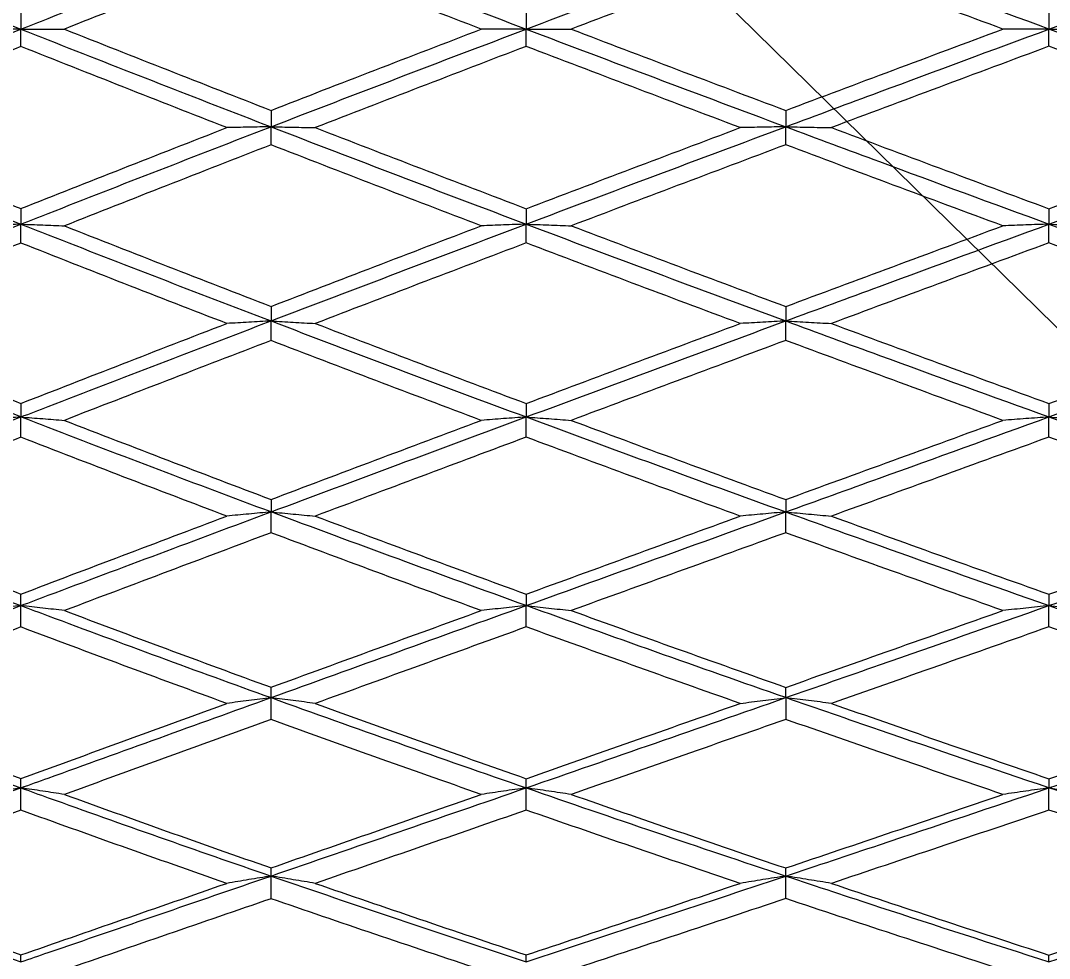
# Model space of a CAD drawing. Extents: x 6453 to 7582, y 0 to 827.
# Drawn here: x 6616.67 to 6626.24, y 208.62 to 217.34 of the extents above; entities that cross this region are included whole.
import ezdxf

# ---------------------------------------------------------------- set-up
doc = ezdxf.new("R2010")
doc.units = 0
doc.header["$LTSCALE"] = 30
doc.header["$MEASUREMENT"] = 0
doc.header["$PDMODE"] = 3
doc.header["$PDSIZE"] = -10
doc.layers.get('0').update_dxf_attribs({"linetype": 'CONTINUOUS'})
doc.layers.get('DEFPOINTS').update_dxf_attribs({"linetype": 'CONTINUOUS'})
doc.layers.add('1', color=7, linetype='CONTINUOUS')
doc.styles.add('Daelim Dimension', font='')
doc.styles.get('Daelim Dimension').set_extended_font_data('나눔고딕')
doc.dimstyles.new('DEFAULT', dxfattribs={"dimscale": 2, "dimtxt": 2, "dimasz": 2, "dimexe": 0, "dimexo": 2, "dimgap": 1, "dimtad": 1, "dimdec": 1, "dimzin": 9, "dimdsep": 46, "dimtxsty": 'Daelim Dimension', "dimcen": 0.5, "dimclrd": 252, "dimclre": 252, "dimclrt": 3, "dimadec": 1, "dimazin": 0, "dimtfac": 1, "dimtdec": 1, "dimtix": 1, "dimtmove": 0, "dimatfit": 3, "dimfxl": 1, "dimtolj": 1, "dimtzin": 1, "dimlwd": 9, "dimlwe": 9, "dimarcsym": 0})

# ---------------------------------------------------------------- blocks, each defined once
blk = doc.blocks.new('*D49')
at = {"color": 5, "lineweight": 9, "ltscale": 0.5, "transparency": 16777216}
for p, q in [((6677.3328, 220.0669), (6628.5483, 268.0055)), ((6604.9219, 241.1087), (6627.1712, 263.7506)), ((6649.4763, 191.7188), (6600.6918, 239.6574))]:
    blk.add_line(p, q, dxfattribs=at)
at = {"color": 5, "ltscale": 0.5, "transparency": 16777216}
for points in [[(6626.6957, 264.2179), (6627.6467, 263.2834), (6629.9748, 266.6037)], [(6604.4464, 241.5759), (6605.3974, 240.6414), (6602.1183, 238.2556)]]:
    blk.add_solid(points, dxfattribs=at)
at = {"layer": 'DEFPOINTS', "color": 0, "ltscale": 0.5, "transparency": 16777216}
for p in [(6629.9748, 266.6037), (6680.1858, 217.2633), (6652.3293, 188.9152)]:
    blk.add_point(p, dxfattribs=at)
at = {"color": 7, "ltscale": 0.5, "transparency": 16777216, "insert": (6610.7629, 257.6217), "char_height": 10, "attachment_point": 5, "rotation": 45.50109, "style": 'Daelim Dimension'}
blk.add_mtext('\\A1;40', dxfattribs=at)

msp = doc.modelspace()

# ---------------------------------------------------------------- linework, layer by layer
at = {"layer": '1', "color": 7, "linetype": 'Continuous', "lineweight": 18}
for points in [[(6614.4026, 218.1713), (6615.1503, 217.8689), (6615.9079, 217.5661), (6616.6745, 217.2633)], [(6619.0002, 218.1713), (6619.7836, 217.8689), (6620.5749, 217.5661), (6621.373, 217.2633)], [(6621.373, 217.2633), (6622.1711, 217.5661), (6622.976, 217.8689), (6623.7865, 218.1713)], [(6626.2342, 217.2633), (6627.055, 217.5661), (6627.8804, 217.8689), (6628.7093, 218.1713)], [(6619.0002, 218.0189), (6618.6719, 217.891), (6618.0235, 217.6371), (6617.3911, 217.3872), (6617.0789, 217.2633)], [(6620.9553, 217.2633), (6620.621, 217.3915), (6619.9608, 217.6458), (6619.3176, 217.8953), (6619.0002, 218.0189)], [(6623.7865, 218.0196), (6623.4479, 217.8921), (6622.7768, 217.6385), (6622.118, 217.3878), (6621.7917, 217.2633)], [(6625.806, 217.2633), (6625.4623, 217.3914), (6624.7821, 217.6456), (6624.116, 217.8956), (6623.7865, 218.0196)], [(6616.6745, 217.4242), (6616.6745, 217.3973), (6616.6745, 217.3437), (6616.6745, 217.2901), (6616.6745, 217.2633)], [(6621.373, 217.4233), (6621.373, 217.3966), (6621.373, 217.3433), (6621.373, 217.2899), (6621.373, 217.2633)], [(6626.2342, 217.4227), (6626.2342, 217.3961), (6626.2342, 217.343), (6626.2342, 217.2898), (6626.2342, 217.2633)], [(6614.4026, 216.3553), (6615.1503, 216.6577), (6615.9079, 216.9605), (6616.6745, 217.2633)], [(6616.6745, 217.2633), (6616.6069, 217.2633), (6616.472, 217.2633), (6616.3381, 217.2633), (6616.2713, 217.2633)], [(6616.6745, 217.1024), (6616.6745, 217.1292), (6616.6745, 217.1829), (6616.6745, 217.2365), (6616.6745, 217.2633)], [(6616.6745, 217.2633), (6616.7423, 217.2633), (6616.8775, 217.2633), (6617.0119, 217.2633), (6617.0789, 217.2633)], [(6617.0789, 217.2633), (6617.3997, 217.1359), (6618.0408, 216.8826), (6618.6806, 216.6322), (6619.0002, 216.5076)], [(6619.0002, 216.5076), (6619.3184, 216.6315), (6619.9624, 216.8814), (6620.6218, 217.1353), (6620.9553, 217.2633)], [(6619.0002, 216.3553), (6619.7836, 216.6577), (6620.5749, 216.9605), (6621.373, 217.2633)], [(6621.373, 217.2633), (6621.3029, 217.2633), (6621.1632, 217.2633), (6621.0244, 217.2633), (6620.9553, 217.2633)], [(6621.373, 217.1032), (6621.373, 217.1299), (6621.373, 217.1833), (6621.373, 217.2366), (6621.373, 217.2633)], [(6621.373, 217.2633), (6621.4432, 217.2633), (6621.5831, 217.2633), (6621.7223, 217.2633), (6621.7917, 217.2633)], [(6621.373, 217.2633), (6622.1711, 216.9605), (6622.976, 216.6577), (6623.7865, 216.3553)], [(6621.7917, 217.2633), (6622.1164, 217.1393), (6622.7737, 216.8892), (6623.4464, 216.635), (6623.7865, 216.5069)], [(6623.7865, 216.5069), (6624.1151, 216.6306), (6624.7803, 216.8803), (6625.4614, 217.1348), (6625.806, 217.2633)], [(6626.2342, 217.2633), (6626.1624, 217.2633), (6626.0192, 217.2633), (6625.8769, 217.2633), (6625.806, 217.2633)], [(6626.2342, 217.1038), (6626.2342, 217.1304), (6626.2342, 217.1836), (6626.2342, 217.2367), (6626.2342, 217.2633)], [(6626.2342, 217.2633), (6626.3061, 217.2633), (6626.4495, 217.2633), (6626.5921, 217.2633), (6626.6631, 217.2633)], [(6628.7093, 216.3553), (6627.8804, 216.6577), (6627.055, 216.9605), (6626.2342, 217.2633)], [(6616.6745, 217.1024), (6616.3544, 216.9748), (6615.7215, 216.7213), (6615.1037, 216.4714), (6614.7985, 216.3474)], [(6618.5892, 216.3474), (6618.2709, 216.4717), (6617.6334, 216.7219), (6616.9944, 216.9751), (6616.6745, 217.1024)], [(6621.373, 217.1032), (6621.0387, 216.9753), (6620.3777, 216.7213), (6619.7315, 216.4713), (6619.4122, 216.3474)], [(6623.3631, 216.3474), (6623.0236, 216.4754), (6622.3524, 216.7295), (6621.6968, 216.9794), (6621.373, 217.1032)], [(6626.2342, 217.1038), (6625.8885, 216.9752), (6625.2056, 216.7204), (6624.5395, 216.4709), (6624.2108, 216.3474)], [(6628.2772, 216.3474), (6627.9309, 216.475), (6627.244, 216.7288), (6626.5688, 216.9793), (6626.2342, 217.1038)], [(6619.0002, 216.5076), (6619.0002, 216.4822), (6619.0002, 216.4314), (6619.0002, 216.3806), (6619.0002, 216.3553)], [(6623.7865, 216.5069), (6623.7865, 216.4816), (6623.7865, 216.431), (6623.7865, 216.3805), (6623.7865, 216.3553)], [(6614.4026, 216.3553), (6615.1503, 216.0529), (6615.9079, 215.7509), (6616.6745, 215.4497)], [(6614.7985, 216.3474), (6615.1119, 216.2201), (6615.738, 215.9672), (6616.3626, 215.7179), (6616.6745, 215.5941)], [(6616.6745, 215.5941), (6616.9853, 215.7173), (6617.6151, 215.966), (6618.2617, 216.2195), (6618.5892, 216.3474)], [(6619.0002, 216.3553), (6618.9312, 216.354), (6618.7938, 216.3513), (6618.6573, 216.3487), (6618.5892, 216.3474)], [(6619.0002, 216.1872), (6619.0002, 216.2153), (6619.0002, 216.2713), (6619.0002, 216.3273), (6619.0002, 216.3553)], [(6619.0002, 216.3553), (6619.7836, 216.0529), (6620.5749, 215.7509), (6621.373, 215.4497)], [(6619.0002, 216.3553), (6619.0692, 216.354), (6619.207, 216.3513), (6619.3439, 216.3487), (6619.4122, 216.3474)], [(6619.4122, 216.3474), (6619.737, 216.2213), (6620.3886, 215.9696), (6621.0442, 215.7186), (6621.373, 215.5933)], [(6621.373, 215.4497), (6622.1711, 215.7509), (6622.976, 216.0529), (6623.7865, 216.3553)], [(6621.373, 215.5933), (6621.6971, 215.7167), (6622.353, 215.9659), (6623.0239, 216.2195), (6623.3631, 216.3474)], [(6623.7865, 216.3553), (6623.7155, 216.354), (6623.5739, 216.3513), (6623.4332, 216.3487), (6623.3631, 216.3474)], [(6623.7865, 216.188), (6623.7865, 216.2159), (6623.7865, 216.2717), (6623.7865, 216.3274), (6623.7865, 216.3553)], [(6623.7865, 216.3553), (6623.8577, 216.354), (6623.9995, 216.3513), (6624.1405, 216.3487), (6624.2108, 216.3474)], [(6624.2108, 216.3474), (6624.5412, 216.2233), (6625.2089, 215.9734), (6625.8902, 215.7202), (6626.2342, 215.5927)], [(6626.2342, 215.4497), (6627.055, 215.7509), (6627.8804, 216.0529), (6628.7093, 216.3553)], [(6626.2342, 215.5927), (6626.5684, 215.7165), (6627.2431, 215.966), (6627.9304, 216.2196), (6628.2772, 216.3474)], [(6619.0002, 216.1872), (6618.6711, 216.0591), (6618.0218, 215.8055), (6617.3903, 215.557), (6617.0789, 215.434)], [(6620.9553, 215.434), (6620.6277, 215.559), (6619.9743, 215.8095), (6619.3243, 216.0612), (6619.0002, 216.1872)], [(6623.7865, 216.188), (6623.4468, 216.0601), (6622.7745, 215.8066), (6622.1169, 215.5575), (6621.7917, 215.434)], [(6625.806, 215.434), (6625.4625, 215.5614), (6624.7824, 215.8144), (6624.1162, 216.064), (6623.7865, 216.188)], [(6616.6745, 215.5941), (6616.6745, 215.57), (6616.6745, 215.5218), (6616.6745, 215.4737), (6616.6745, 215.4497)], [(6621.373, 215.5933), (6621.373, 215.5693), (6621.373, 215.5214), (6621.373, 215.4736), (6621.373, 215.4497)], [(6626.2342, 215.5927), (6626.2342, 215.5688), (6626.2342, 215.5211), (6626.2342, 215.4735), (6626.2342, 215.4497)], [(6614.4026, 214.5491), (6615.1503, 214.8482), (6615.9079, 215.1486), (6616.6745, 215.4497)], [(6616.6745, 215.4497), (6616.6069, 215.4471), (6616.472, 215.4419), (6616.3381, 215.4367), (6616.2713, 215.434)], [(6616.6745, 215.2741), (6616.6745, 215.3034), (6616.6745, 215.362), (6616.6745, 215.4205), (6616.6745, 215.4497)], [(6616.6745, 215.4497), (6616.7423, 215.4471), (6616.8775, 215.4419), (6617.0119, 215.4367), (6617.0789, 215.434)], [(6619.0002, 214.5491), (6619.7836, 214.8482), (6620.5749, 215.1486), (6621.373, 215.4497)], [(6621.373, 215.4497), (6621.3029, 215.4471), (6621.1632, 215.4419), (6621.0244, 215.4367), (6620.9553, 215.434)], [(6621.373, 215.2749), (6621.373, 215.3041), (6621.373, 215.3624), (6621.373, 215.4206), (6621.373, 215.4497)], [(6621.373, 215.4497), (6622.1711, 215.1486), (6622.976, 214.8482), (6623.7865, 214.5491)], [(6621.373, 215.4497), (6621.4432, 215.4471), (6621.5831, 215.4419), (6621.7223, 215.4367), (6621.7917, 215.434)], [(6626.2342, 215.4497), (6626.1624, 215.4471), (6626.0192, 215.4419), (6625.8769, 215.4367), (6625.806, 215.434)], [(6626.2342, 215.2755), (6626.2342, 215.3046), (6626.2342, 215.3627), (6626.2342, 215.4207), (6626.2342, 215.4497)], [(6626.2342, 215.4497), (6627.055, 215.1486), (6627.8804, 214.8482), (6628.7093, 214.5491)], [(6626.2342, 215.4497), (6626.3061, 215.4471), (6626.4495, 215.4419), (6626.5921, 215.4367), (6626.6631, 215.434)], [(6617.0789, 215.434), (6617.3997, 215.3074), (6618.0406, 215.0558), (6618.6805, 214.8076), (6619.0002, 214.6842)], [(6619.0002, 214.6842), (6619.3174, 214.8065), (6619.9604, 215.0537), (6620.6207, 215.3064), (6620.9553, 215.434)], [(6621.7917, 215.434), (6622.1179, 215.3102), (6622.7766, 215.0612), (6623.4478, 214.8098), (6623.7865, 214.6835)], [(6623.7865, 214.6835), (6624.1136, 214.8054), (6624.7773, 215.0523), (6625.4599, 215.3057), (6625.806, 215.434)], [(6616.6745, 215.2741), (6616.3541, 215.1472), (6615.721, 214.8955), (6615.1034, 214.6482), (6614.7985, 214.5257)], [(6618.5892, 214.5257), (6618.2708, 214.6487), (6617.6333, 214.8964), (6616.9944, 215.1476), (6616.6745, 215.2741)], [(6621.373, 215.2749), (6621.0374, 215.1473), (6620.375, 214.8947), (6619.7302, 214.6478), (6619.4122, 214.5257)], [(6623.3631, 214.5257), (6623.0254, 214.6516), (6622.356, 214.9025), (6621.6987, 215.1512), (6621.373, 215.2749)], [(6626.2342, 215.2755), (6625.8843, 215.1461), (6625.1971, 214.8918), (6624.5353, 214.6462), (6624.2108, 214.5257)], [(6628.2772, 214.5257), (6627.931, 214.6519), (6627.2442, 214.9031), (6626.5689, 215.1518), (6626.2342, 215.2755)], [(6619.0002, 214.6842), (6619.0002, 214.6617), (6619.0002, 214.6166), (6619.0002, 214.5716), (6619.0002, 214.5491)], [(6623.7865, 214.6835), (6623.7865, 214.6611), (6623.7865, 214.6163), (6623.7865, 214.5715), (6623.7865, 214.5491)], [(6616.6745, 213.656), (6615.9079, 213.9522), (6615.1503, 214.2501), (6614.4026, 214.5491)], [(6614.7985, 214.5257), (6615.112, 214.3997), (6615.7381, 214.1499), (6616.3627, 213.9042), (6616.6745, 213.7823)], [(6616.6745, 213.7823), (6616.9854, 213.9036), (6617.6153, 214.1488), (6618.2618, 214.3992), (6618.5892, 214.5257)], [(6619.0002, 214.5491), (6618.9312, 214.5453), (6618.7938, 214.5375), (6618.6573, 214.5296), (6618.5892, 214.5257)], [(6619.0002, 214.3673), (6619.0002, 214.3977), (6619.0002, 214.4583), (6619.0002, 214.5189), (6619.0002, 214.5491)], [(6619.0002, 214.5491), (6619.7836, 214.2501), (6620.5749, 213.9522), (6621.373, 213.656)], [(6619.0002, 214.5491), (6619.0692, 214.5453), (6619.207, 214.5374), (6619.3439, 214.5296), (6619.4122, 214.5257)], [(6619.4122, 214.5257), (6619.7368, 214.4011), (6620.3882, 214.1524), (6621.044, 213.905), (6621.373, 213.7815)], [(6621.373, 213.656), (6622.1711, 213.9522), (6622.976, 214.2501), (6623.7865, 214.5491)], [(6621.373, 213.7815), (6621.6963, 213.9027), (6622.3512, 214.1479), (6623.023, 214.3988), (6623.3631, 214.5257)], [(6623.7865, 214.5491), (6623.7155, 214.5453), (6623.5739, 214.5375), (6623.4332, 214.5296), (6623.3631, 214.5257)], [(6623.7865, 214.3681), (6623.7865, 214.3983), (6623.7865, 214.4586), (6623.7865, 214.519), (6623.7865, 214.5491)], [(6623.7865, 214.5491), (6623.8577, 214.5453), (6623.9995, 214.5374), (6624.1405, 214.5296), (6624.2108, 214.5257)], [(6624.2108, 214.5257), (6624.5378, 214.4042), (6625.202, 214.1586), (6625.8867, 213.9077), (6626.2342, 213.781)], [(6626.2342, 213.656), (6627.055, 213.9522), (6627.8804, 214.2501), (6628.7093, 214.5491)], [(6626.2342, 213.781), (6626.5648, 213.9015), (6627.2359, 214.1461), (6627.9268, 214.398), (6628.2772, 214.5257)], [(6619.0002, 214.3673), (6618.6715, 214.2409), (6618.0227, 213.9908), (6617.3907, 213.7459), (6617.0789, 213.6248)], [(6620.9553, 213.6248), (6620.6275, 213.7478), (6619.974, 213.9946), (6619.3241, 214.2428), (6619.0002, 214.3673)], [(6623.7865, 214.3681), (6623.4468, 214.2417), (6622.7745, 213.9915), (6622.1168, 213.7462), (6621.7917, 213.6248)], [(6625.806, 213.6248), (6625.4592, 213.7513), (6624.7758, 214.0017), (6624.1129, 214.2468), (6623.7865, 214.3681)], [(6616.6745, 213.7823), (6616.6745, 213.7613), (6616.6745, 213.7191), (6616.6745, 213.677), (6616.6745, 213.656)], [(6621.373, 213.7815), (6621.373, 213.7606), (6621.373, 213.7187), (6621.373, 213.6769), (6621.373, 213.656)], [(6626.2342, 213.781), (6626.2342, 213.7601), (6626.2342, 213.7184), (6626.2342, 213.6768), (6626.2342, 213.656)], [(6614.4026, 212.7728), (6615.1503, 213.0653), (6615.9079, 213.3598), (6616.6745, 213.656)], [(6616.6745, 213.656), (6616.6069, 213.6508), (6616.472, 213.6405), (6616.3381, 213.6301), (6616.2713, 213.6248)], [(6616.6745, 213.4676), (6616.6745, 213.499), (6616.6745, 213.5619), (6616.6745, 213.6246), (6616.6745, 213.656)], [(6616.6745, 213.656), (6616.7423, 213.6508), (6616.8775, 213.6405), (6617.0119, 213.63), (6617.0789, 213.6248)], [(6619.0002, 212.7728), (6619.7836, 213.0653), (6620.5749, 213.3598), (6621.373, 213.656)], [(6621.373, 213.656), (6621.3029, 213.6509), (6621.1632, 213.6405), (6621.0244, 213.6301), (6620.9553, 213.6248)], [(6621.373, 213.4684), (6621.373, 213.4997), (6621.373, 213.5623), (6621.373, 213.6248), (6621.373, 213.656)], [(6621.373, 213.656), (6622.1711, 213.3598), (6622.976, 213.0653), (6623.7865, 212.7728)], [(6621.373, 213.656), (6621.4432, 213.6508), (6621.5831, 213.6405), (6621.7223, 213.63), (6621.7917, 213.6248)], [(6626.2342, 213.656), (6626.1624, 213.6508), (6626.0192, 213.6405), (6625.8769, 213.6301), (6625.806, 213.6248)], [(6626.2342, 213.469), (6626.2342, 213.5002), (6626.2342, 213.5625), (6626.2342, 213.6249), (6626.2342, 213.656)], [(6626.2342, 213.656), (6627.055, 213.3598), (6627.8804, 213.0653), (6628.7093, 212.7728)], [(6626.2342, 213.656), (6626.3061, 213.6508), (6626.4495, 213.6405), (6626.5921, 213.63), (6626.6631, 213.6248)], [(6617.0789, 213.6248), (6617.3997, 213.5003), (6618.0407, 213.2531), (6618.6805, 213.0098), (6619.0002, 212.8891)], [(6619.0002, 212.8891), (6619.3191, 213.0095), (6619.9639, 213.2524), (6620.6225, 213.4999), (6620.9553, 213.6248)], [(6621.7917, 213.6248), (6622.1175, 213.5032), (6622.7758, 213.2587), (6623.4474, 213.0122), (6623.7865, 212.8884)], [(6623.7865, 212.8884), (6624.1141, 213.0079), (6624.7783, 213.2501), (6625.4604, 213.4988), (6625.806, 213.6248)], [(6616.6745, 213.4676), (6616.3521, 213.3422), (6615.7171, 213.0944), (6615.1015, 212.853), (6614.7985, 212.7339)], [(6618.5892, 212.7339), (6618.2709, 212.8542), (6617.6335, 213.0967), (6616.9944, 213.3433), (6616.6745, 213.4676)], [(6621.373, 213.4684), (6621.0482, 213.347), (6620.3965, 213.1032), (6619.741, 212.8574), (6619.4122, 212.7339)], [(6623.3631, 212.7339), (6623.025, 212.8573), (6622.3552, 213.103), (6621.6983, 213.347), (6621.373, 213.4684)], [(6626.2342, 213.469), (6625.8866, 213.3427), (6625.2017, 213.0939), (6624.5376, 212.8527), (6624.2108, 212.7339)], [(6628.2772, 212.7339), (6627.9239, 212.8599), (6627.23, 213.1084), (6626.5618, 213.35), (6626.2342, 213.469)], [(6619.0002, 212.8891), (6619.0002, 212.8697), (6619.0002, 212.8309), (6619.0002, 212.7921), (6619.0002, 212.7728)], [(6623.7865, 212.8884), (6623.7865, 212.8691), (6623.7865, 212.8305), (6623.7865, 212.792), (6623.7865, 212.7728)], [(6614.4026, 212.7728), (6615.1503, 212.4803), (6615.9079, 212.1898), (6616.6745, 211.9018)], [(6619.0002, 212.7728), (6618.9312, 212.7663), (6618.7938, 212.7534), (6618.6573, 212.7405), (6618.5892, 212.7339)], [(6619.0002, 212.5792), (6619.0002, 212.6115), (6619.0002, 212.676), (6619.0002, 212.7405), (6619.0002, 212.7728)], [(6621.373, 211.9018), (6620.5749, 212.1898), (6619.7836, 212.4803), (6619.0002, 212.7728)], [(6619.0002, 212.7728), (6619.0692, 212.7663), (6619.207, 212.7534), (6619.3439, 212.7404), (6619.4122, 212.7339)], [(6621.373, 211.9018), (6622.1711, 212.1898), (6622.976, 212.4803), (6623.7865, 212.7728)], [(6623.7865, 212.7728), (6623.7155, 212.7663), (6623.5739, 212.7534), (6623.4332, 212.7405), (6623.3631, 212.7339)], [(6623.7865, 212.5799), (6623.7865, 212.612), (6623.7865, 212.6764), (6623.7865, 212.7406), (6623.7865, 212.7728)], [(6623.7865, 212.7728), (6623.8577, 212.7663), (6623.9995, 212.7534), (6624.1405, 212.7404), (6624.2108, 212.7339)], [(6626.2342, 211.9018), (6627.055, 212.1898), (6627.8804, 212.4803), (6628.7093, 212.7728)], [(6614.7985, 212.7339), (6615.101, 212.6151), (6615.7162, 212.3752), (6616.3517, 212.1315), (6616.6745, 212.0087)], [(6616.6745, 212.0087), (6616.9847, 212.1265), (6617.6139, 212.3652), (6618.2611, 212.61), (6618.5892, 212.7339)], [(6619.4122, 212.7339), (6619.7366, 212.6122), (6620.3879, 212.3694), (6621.0438, 212.1281), (6621.373, 212.0079)], [(6621.373, 212.0079), (6621.6984, 212.1267), (6622.3555, 212.3664), (6623.0251, 212.6107), (6623.3631, 212.7339)], [(6624.2108, 212.7339), (6624.5373, 212.6154), (6625.201, 212.3756), (6625.8862, 212.1309), (6626.2342, 212.0074)], [(6626.2342, 212.0074), (6626.5659, 212.1251), (6627.2381, 212.3638), (6627.9279, 212.6094), (6628.2772, 212.7339)], [(6619.0002, 212.5792), (6618.6817, 212.4595), (6618.0429, 212.2192), (6617.4008, 211.977), (6617.0789, 211.8555)], [(6620.9553, 211.8555), (6620.6274, 211.9751), (6619.9738, 212.2154), (6619.324, 212.4576), (6619.0002, 212.5792)], [(6623.7865, 212.5799), (6623.4479, 212.4569), (6622.7767, 212.2131), (6622.118, 211.9739), (6621.7917, 211.8555)], [(6625.806, 211.8555), (6625.4586, 211.9786), (6624.7747, 212.2226), (6624.1123, 212.4616), (6623.7865, 212.5799)], [(6616.6745, 211.9018), (6616.6745, 211.9196), (6616.6745, 211.9552), (6616.6745, 211.9909), (6616.6745, 212.0087)], [(6621.373, 212.0079), (6621.373, 211.9902), (6621.373, 211.9548), (6621.373, 211.9195), (6621.373, 211.9018)], [(6626.2342, 212.0074), (6626.2342, 211.9897), (6626.2342, 211.9545), (6626.2342, 211.9194), (6626.2342, 211.9018)], [(6614.4026, 211.0456), (6615.1503, 211.3283), (6615.9079, 211.6138), (6616.6745, 211.9018)], [(6616.6745, 211.9018), (6616.6069, 211.8942), (6616.472, 211.8788), (6616.3381, 211.8633), (6616.2713, 211.8555)], [(6616.6745, 211.7027), (6616.6745, 211.7359), (6616.6745, 211.8023), (6616.6745, 211.8687), (6616.6745, 211.9018)], [(6617.0789, 211.8555), (6617.0119, 211.8632), (6616.8775, 211.8787), (6616.7423, 211.8941), (6616.6745, 211.9018)], [(6617.0789, 211.8555), (6617.3892, 211.7383), (6618.0197, 211.5022), (6618.67, 211.2625), (6619.0002, 211.1419)], [(6619.0002, 211.0456), (6619.7836, 211.3283), (6620.5749, 211.6139), (6621.373, 211.9018)], [(6619.0002, 211.1419), (6619.326, 211.2608), (6619.9778, 211.4988), (6620.6295, 211.7366), (6620.9553, 211.8555)], [(6621.373, 211.9018), (6621.3029, 211.8942), (6621.1632, 211.8788), (6621.0244, 211.8633), (6620.9553, 211.8555)], [(6621.373, 211.7035), (6621.373, 211.7366), (6621.373, 211.8027), (6621.373, 211.8688), (6621.373, 211.9018)], [(6623.7865, 211.0456), (6622.976, 211.3283), (6622.1711, 211.6139), (6621.373, 211.9018)], [(6621.373, 211.9018), (6621.4432, 211.8942), (6621.5831, 211.8787), (6621.7223, 211.8632), (6621.7917, 211.8555)], [(6621.7917, 211.8555), (6622.117, 211.7374), (6622.7748, 211.5002), (6623.4469, 211.2611), (6623.7865, 211.1412)], [(6623.7865, 211.1412), (6624.115, 211.2571), (6624.78, 211.492), (6625.4613, 211.7333), (6625.806, 211.8555)], [(6626.2342, 211.9018), (6626.1624, 211.8942), (6626.0192, 211.8787), (6625.8769, 211.8633), (6625.806, 211.8555)], [(6626.2342, 211.704), (6626.2342, 211.737), (6626.2342, 211.803), (6626.2342, 211.8689), (6626.2342, 211.9018)], [(6626.2342, 211.9018), (6627.055, 211.6139), (6627.8804, 211.3283), (6628.7093, 211.0456)], [(6626.2342, 211.9018), (6626.3061, 211.8942), (6626.4495, 211.8787), (6626.5921, 211.8632), (6626.6631, 211.8555)], [(6616.6745, 211.7027), (6616.3618, 211.5845), (6615.7364, 211.3478), (6615.1111, 211.1106), (6614.7985, 210.9918)], [(6618.5892, 210.9918), (6618.2615, 211.1115), (6617.6146, 211.3497), (6616.985, 211.5855), (6616.6745, 211.7027)], [(6621.373, 211.7035), (6621.0475, 211.5853), (6620.3952, 211.3486), (6619.7403, 211.1109), (6619.4122, 210.9918)], [(6623.3631, 210.9918), (6623.0245, 211.1112), (6622.3542, 211.3492), (6621.6978, 211.5857), (6621.373, 211.7035)], [(6626.2342, 211.704), (6625.8864, 211.5813), (6625.2013, 211.3399), (6624.5374, 211.1065), (6624.2108, 210.9918)], [(6628.2772, 210.9918), (6627.9236, 211.1137), (6627.2294, 211.3543), (6626.5615, 211.5886), (6626.2342, 211.704)], [(6619.0002, 211.0456), (6619.0002, 211.0616), (6619.0002, 211.0937), (6619.0002, 211.1258), (6619.0002, 211.1419)], [(6623.7865, 211.0456), (6623.7865, 211.0615), (6623.7865, 211.0933), (6623.7865, 211.1252), (6623.7865, 211.1412)], [(6614.4026, 211.0456), (6615.1503, 210.7629), (6615.9079, 210.483), (6616.6745, 210.2064)], [(6619.0002, 211.0456), (6618.9312, 211.0367), (6618.7938, 211.0188), (6618.6573, 211.0009), (6618.5892, 210.9918)], [(6619.0002, 210.8423), (6619.0002, 210.8762), (6619.0002, 210.944), (6619.0002, 211.0117), (6619.0002, 211.0456)], [(6619.0002, 211.0456), (6619.7836, 210.7629), (6620.5749, 210.4831), (6621.373, 210.2064)], [(6619.4122, 210.9918), (6619.3439, 211.0008), (6619.207, 211.0188), (6619.0692, 211.0367), (6619.0002, 211.0456)], [(6621.373, 210.2064), (6622.1711, 210.483), (6622.976, 210.7629), (6623.7865, 211.0456)], [(6623.3631, 210.9918), (6623.4332, 211.0009), (6623.5739, 211.0188), (6623.7155, 211.0367), (6623.7865, 211.0456)], [(6623.7865, 211.0456), (6623.7865, 211.0118), (6623.7865, 210.9443), (6623.7865, 210.8768), (6623.7865, 210.843)], [(6624.2108, 210.9918), (6624.1405, 211.0008), (6623.9995, 211.0188), (6623.8577, 211.0367), (6623.7865, 211.0456)], [(6626.2342, 210.2064), (6627.055, 210.483), (6627.8804, 210.7629), (6628.7093, 211.0456)], [(6614.7985, 210.9918), (6615.1029, 210.8762), (6615.7199, 210.644), (6616.3535, 210.41), (6616.6745, 210.2927)], [(6616.6745, 210.2927), (6616.9953, 210.4098), (6617.6351, 210.6435), (6618.2717, 210.8759), (6618.5892, 210.9918)], [(6619.4122, 210.9918), (6619.7294, 210.8768), (6620.3734, 210.6449), (6621.0366, 210.41), (6621.373, 210.2919)], [(6621.373, 210.2919), (6621.6969, 210.4055), (6622.3524, 210.6358), (6623.0236, 210.8722), (6623.3631, 210.9918)], [(6624.2108, 210.9918), (6624.5367, 210.8774), (6625.1999, 210.6461), (6625.8857, 210.4103), (6626.2342, 210.2914)], [(6626.2342, 210.2914), (6626.5687, 210.4055), (6627.2437, 210.6364), (6627.9307, 210.8725), (6628.2772, 210.9918)], [(6619.0002, 210.8423), (6618.6814, 210.7267), (6618.0423, 210.4948), (6617.4005, 210.262), (6617.0789, 210.1454)], [(6620.9553, 210.1454), (6620.6208, 210.2626), (6619.9606, 210.4961), (6619.3174, 210.7273), (6619.0002, 210.8423)], [(6623.7865, 210.843), (6623.4458, 210.7235), (6622.7726, 210.4878), (6622.1159, 210.2585), (6621.7917, 210.1454)], [(6625.806, 210.1454), (6625.4581, 210.2639), (6624.7736, 210.4987), (6624.1118, 210.729), (6623.7865, 210.843)], [(6616.6745, 210.2064), (6616.6745, 210.2207), (6616.6745, 210.2494), (6616.6745, 210.2782), (6616.6745, 210.2927)], [(6621.373, 210.2064), (6621.373, 210.2206), (6621.373, 210.2491), (6621.373, 210.2776), (6621.373, 210.2919)], [(6626.2342, 210.2914), (6626.2342, 210.2772), (6626.2342, 210.2488), (6626.2342, 210.2205), (6626.2342, 210.2064)], [(6614.4026, 209.3866), (6615.1503, 209.6564), (6615.9079, 209.9298), (6616.6745, 210.2064)], [(6616.6745, 210.2064), (6616.6069, 210.1963), (6616.472, 210.176), (6616.3381, 210.1556), (6616.2713, 210.1454)], [(6616.6745, 209.9987), (6616.6745, 210.0334), (6616.6745, 210.1026), (6616.6745, 210.1718), (6616.6745, 210.2064)], [(6617.0789, 210.1454), (6617.0119, 210.1556), (6616.8775, 210.176), (6616.7423, 210.1963), (6616.6745, 210.2064)], [(6619.0002, 209.3866), (6619.7836, 209.6564), (6620.5749, 209.9298), (6621.373, 210.2064)], [(6621.373, 210.2064), (6621.3029, 210.1963), (6621.1632, 210.176), (6621.0244, 210.1556), (6620.9553, 210.1454)], [(6621.373, 209.9995), (6621.373, 210.034), (6621.373, 210.103), (6621.373, 210.1719), (6621.373, 210.2064)], [(6621.373, 210.2064), (6622.1711, 209.9298), (6622.976, 209.6564), (6623.7865, 209.3865)], [(6621.7917, 210.1454), (6621.7223, 210.1556), (6621.5831, 210.176), (6621.4432, 210.1963), (6621.373, 210.2064)], [(6626.2342, 210.2064), (6626.1624, 210.1963), (6626.0192, 210.176), (6625.8769, 210.1556), (6625.806, 210.1454)], [(6626.2342, 210), (6626.2342, 210.0344), (6626.2342, 210.1032), (6626.2342, 210.172), (6626.2342, 210.2064)], [(6628.7093, 209.3866), (6627.8804, 209.6564), (6627.055, 209.9298), (6626.2342, 210.2064)], [(6626.2342, 210.2064), (6626.3061, 210.1963), (6626.4495, 210.176), (6626.5921, 210.1556), (6626.6631, 210.1454)], [(6617.0789, 210.1454), (6617.3906, 210.0323), (6618.0226, 209.8053), (6618.6715, 209.5765), (6619.0002, 209.4617)], [(6619.0002, 209.4617), (6619.317, 209.5723), (6619.9598, 209.7967), (6620.6204, 210.028), (6620.9553, 210.1454)], [(6621.7917, 210.1454), (6622.115, 210.0326), (6622.7709, 209.8057), (6623.4449, 209.5763), (6623.7865, 209.4611)], [(6623.7865, 209.4611), (6624.1169, 209.5725), (6624.7838, 209.7979), (6625.4632, 210.0287), (6625.806, 210.1454)], [(6616.6745, 209.9987), (6616.3617, 209.8853), (6615.7362, 209.6584), (6615.111, 209.4317), (6614.7985, 209.3184)], [(6618.5892, 209.3184), (6618.2615, 209.4326), (6617.6147, 209.6603), (6616.9851, 209.8862), (6616.6745, 209.9987)], [(6621.373, 209.9995), (6621.0453, 209.8853), (6620.3907, 209.6576), (6619.7381, 209.4313), (6619.4122, 209.3184)], [(6623.3631, 209.3184), (6623.0234, 209.4327), (6622.352, 209.6606), (6621.6967, 209.8868), (6621.373, 209.9995)], [(6626.2342, 210), (6625.8908, 209.8837), (6625.2102, 209.6539), (6624.5418, 209.4294), (6624.2108, 209.3184)], [(6628.2772, 209.3184), (6627.9234, 209.4348), (6627.2291, 209.6648), (6626.5614, 209.8893), (6626.2342, 210)], [(6619.0002, 209.3866), (6619.0002, 209.399), (6619.0002, 209.4241), (6619.0002, 209.4492), (6619.0002, 209.4617)], [(6623.7865, 209.3865), (6623.7865, 209.3989), (6623.7865, 209.4237), (6623.7865, 209.4486), (6623.7865, 209.4611)], [(6614.4026, 209.3866), (6615.1503, 209.1167), (6615.9079, 208.8505), (6616.6745, 208.5883)], [(6619.0002, 209.3866), (6618.9312, 209.3753), (6618.7938, 209.3526), (6618.6573, 209.3299), (6618.5892, 209.3184)], [(6619.0002, 209.1758), (6619.0002, 209.211), (6619.0002, 209.2812), (6619.0002, 209.3514), (6619.0002, 209.3866)], [(6619.0002, 209.3866), (6619.7836, 209.1168), (6620.5749, 208.8505), (6621.373, 208.5883)], [(6619.4122, 209.3184), (6619.3439, 209.3298), (6619.207, 209.3526), (6619.0692, 209.3753), (6619.0002, 209.3866)], [(6621.373, 208.5883), (6622.1711, 208.8505), (6622.976, 209.1167), (6623.7865, 209.3865)], [(6623.7865, 209.3865), (6623.7155, 209.3753), (6623.5739, 209.3526), (6623.4332, 209.3299), (6623.3631, 209.3184)], [(6623.7865, 209.1765), (6623.7865, 209.2115), (6623.7865, 209.2815), (6623.7865, 209.3515), (6623.7865, 209.3865)], [(6624.2108, 209.3184), (6624.1405, 209.3298), (6623.9995, 209.3526), (6623.8577, 209.3752), (6623.7865, 209.3865)], [(6626.2342, 208.5883), (6627.055, 208.8505), (6627.8804, 209.1168), (6628.7093, 209.3866)], [(6614.7985, 209.3184), (6615.1028, 209.2081), (6615.7198, 208.9868), (6616.3535, 208.7644), (6616.6745, 208.653)], [(6616.6745, 208.653), (6616.9851, 208.7606), (6617.6148, 208.9792), (6618.2615, 209.2043), (6618.5892, 209.3184)], [(6619.4122, 209.3184), (6619.7308, 209.2081), (6620.3761, 208.9867), (6621.038, 208.7639), (6621.373, 208.6523)], [(6621.373, 208.6523), (6621.6979, 208.7605), (6622.3545, 208.9797), (6623.0246, 209.2046), (6623.3631, 209.3184)], [(6624.2108, 209.3184), (6624.5397, 209.2082), (6625.2059, 208.9868), (6625.8887, 208.7637), (6626.2342, 208.6517)], [(6626.2342, 208.6517), (6626.5695, 208.7603), (6627.2452, 208.98), (6627.9315, 209.2048), (6628.2772, 209.3184)], [(6619.0002, 209.1758), (6618.6806, 209.0653), (6618.0408, 208.8443), (6617.3998, 208.6236), (6617.0789, 208.5133)], [(6620.9553, 208.5133), (6620.621, 208.6243), (6619.961, 208.8459), (6619.3177, 209.0661), (6619.0002, 209.1758)], [(6623.7865, 209.1765), (6623.4473, 209.0631), (6622.7755, 208.8391), (6622.1174, 208.6209), (6621.7917, 208.5133)], [(6625.806, 208.5133), (6625.4623, 208.6242), (6624.7821, 208.8458), (6624.116, 209.0664), (6623.7865, 209.1765)], [(6616.6745, 208.5883), (6616.6745, 208.599), (6616.6745, 208.6205), (6616.6745, 208.6421), (6616.6745, 208.653)], [(6621.373, 208.5883), (6621.373, 208.5989), (6621.373, 208.6202), (6621.373, 208.6416), (6621.373, 208.6523)], [(6626.2342, 208.5883), (6626.2342, 208.5988), (6626.2342, 208.6199), (6626.2342, 208.6411), (6626.2342, 208.6517)]]:
    msp.add_open_spline(points, degree=3, dxfattribs=at)
for points, knots in [([(6616.6745, 217.2633), (6616.7591, 217.2967), (6617.5267, 217.5995), (6618.3031, 217.9023), (6619.0002, 218.1713)], [0, 0, 0, 0, 0.110293, 1, 1, 1, 1]), ([(6626.2342, 217.2633), (6625.7071, 217.4577), (6624.8892, 217.7605), (6624.0766, 218.0631), (6623.7865, 218.1713)], [0, 0, 0, 0, 0.642099, 1, 1, 1, 1]), ([(6616.6745, 217.2633), (6616.7591, 217.2299), (6617.5267, 216.9271), (6618.3031, 216.6243), (6619.0002, 216.3553)], [0, 0, 0, 0, 0.110293, 1, 1, 1, 1]), ([(6623.7865, 216.3553), (6624.0766, 216.4635), (6624.8892, 216.766), (6625.7071, 217.0688), (6626.2342, 217.2633)], [0, 0, 0, 0, 0.357901, 1, 1, 1, 1]), ([(6616.6745, 215.4497), (6616.7591, 215.4829), (6617.5267, 215.7842), (6618.3031, 216.0862), (6619.0002, 216.3553)], [0, 0, 0, 0, 0.110293, 1, 1, 1, 1]), ([(6623.7865, 216.3553), (6624.0766, 216.247), (6624.8892, 215.9448), (6625.7071, 215.6431), (6626.2342, 215.4497)], [0, 0, 0, 0, 0.357901, 1, 1, 1, 1]), ([(6616.6745, 215.4497), (6616.7591, 215.4165), (6617.5267, 215.1154), (6618.3031, 214.8152), (6619.0002, 214.5491)], [0, 0, 0, 0, 0.110293, 1, 1, 1, 1]), ([(6623.7865, 214.5491), (6624.0766, 214.6562), (6624.8892, 214.9557), (6625.7071, 215.2563), (6626.2342, 215.4497)], [0, 0, 0, 0, 0.357901, 1, 1, 1, 1]), ([(6616.6745, 213.656), (6616.7591, 213.6887), (6617.5267, 213.9851), (6618.3031, 214.283), (6619.0002, 214.5491)], [0, 0, 0, 0, 0.110293, 1, 1, 1, 1]), ([(6623.7865, 214.5491), (6624.0766, 214.4421), (6624.8892, 214.1435), (6625.7071, 213.8462), (6626.2342, 213.656)], [0, 0, 0, 0, 0.357901, 1, 1, 1, 1]), ([(6619.0002, 212.7728), (6618.3031, 213.033), (6617.5267, 213.3273), (6616.7591, 213.6233), (6616.6745, 213.656)], [0, 0, 0, 0, 0.889707, 1, 1, 1, 1]), ([(6623.7865, 212.7728), (6624.0766, 212.8775), (6624.8892, 213.1707), (6625.7071, 213.4658), (6626.2342, 213.656)], [0, 0, 0, 0, 0.357901, 1, 1, 1, 1]), ([(6616.6745, 211.9018), (6616.7591, 211.9336), (6617.5267, 212.2219), (6618.3031, 212.5125), (6619.0002, 212.7728)], [0, 0, 0, 0, 0.110293, 1, 1, 1, 1]), ([(6623.7865, 212.7728), (6624.0766, 212.6681), (6624.8892, 212.3763), (6625.7071, 212.0868), (6626.2342, 211.9018)], [0, 0, 0, 0, 0.357901, 1, 1, 1, 1]), ([(6616.6745, 211.9018), (6616.7591, 211.8701), (6617.5267, 211.5823), (6618.3031, 211.2971), (6619.0002, 211.0456)], [0, 0, 0, 0, 0.110293, 1, 1, 1, 1]), ([(6623.7865, 211.0456), (6624.0766, 211.1468), (6624.8892, 211.4305), (6625.7071, 211.7169), (6626.2342, 211.9018)], [0, 0, 0, 0, 0.357901, 1, 1, 1, 1]), ([(6616.6745, 210.2064), (6616.7591, 210.2369), (6617.5267, 210.5139), (6618.3031, 210.7941), (6619.0002, 211.0456)], [0, 0, 0, 0, 0.110293, 1, 1, 1, 1]), ([(6626.2342, 210.2064), (6625.7071, 210.384), (6624.8892, 210.6627), (6624.0766, 210.9444), (6623.7865, 211.0456)], [0, 0, 0, 0, 0.642099, 1, 1, 1, 1]), ([(6616.6745, 210.2064), (6616.7591, 210.1759), (6617.5267, 209.8996), (6618.3031, 209.6266), (6619.0002, 209.3866)], [0, 0, 0, 0, 0.110293, 1, 1, 1, 1]), ([(6623.7865, 209.3865), (6624.0766, 209.4831), (6624.8892, 209.7542), (6625.7071, 210.0288), (6626.2342, 210.2064)], [0, 0, 0, 0, 0.357901, 1, 1, 1, 1]), ([(6616.6745, 208.5883), (6616.7591, 208.6172), (6617.5267, 208.8799), (6618.3031, 209.1465), (6619.0002, 209.3866)], [0, 0, 0, 0, 0.110293, 1, 1, 1, 1]), ([(6623.7865, 209.3865), (6624.0766, 209.29), (6624.8892, 209.0215), (6625.7071, 208.7567), (6626.2342, 208.5883)], [0, 0, 0, 0, 0.357901, 1, 1, 1, 1])]:
    msp.add_open_spline(points, degree=3, knots=knots, dxfattribs=at)

# ---------------------------------------------------------------- dimensions: what is measured, and where the dimension line sits
at = {"color": 5, "ltscale": 0.5}
dim = msp.add_aligned_dim(p1=(6652.3293, 188.9152), p2=(6680.1858, 217.2633), distance=70.3962, dimstyle='DEFAULT', override={"dimtxt": 5, "dimexe": 1, "dimdec": 0, "dimclrd": 5, "dimclre": 5, "dimclrt": 7}, dxfattribs=at)
dim.commit()
dim.dimension.update_dxf_attribs({"geometry": '*D49', "text_midpoint": (6610.7629, 257.6217)})

doc.saveas('drawing.dxf')
